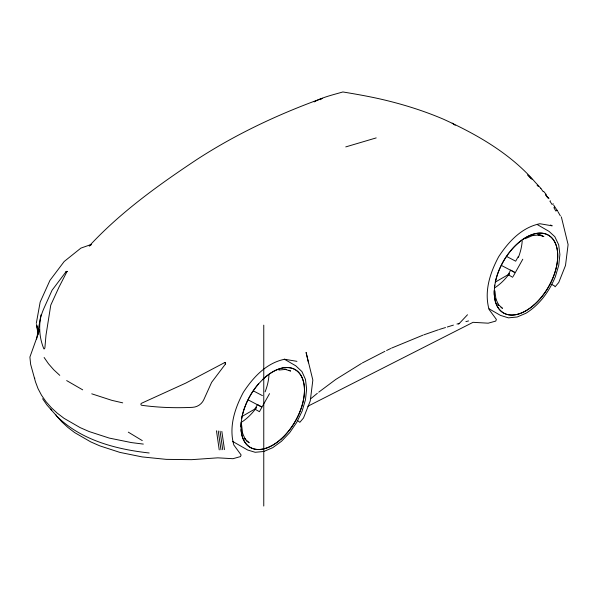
<?xml version="1.0" encoding="UTF-8"?>
<svg xmlns="http://www.w3.org/2000/svg" width="598" height="598" viewBox="0 0 598 598"><rect width="100%" height="100%" fill="white"/><g stroke="black" fill="none" stroke-linecap="round" stroke-linejoin="round"><path stroke-width="0.9" d="M66.841 271.514L65.907 271.903L52.086 290.217L44.274 307.551A12.932 2.25 -67.2 0 0 40.298 319.459C38.818 329.281 40.006 339.544 43.818 348.731A1.061 0.471 -69.7 0 0 44.424 348.716A1.061 0.471 -69.7 0 0 44.917 347.528L45.971 335.373L50.763 305.137L59.053 287.018L67.103 271.365M224.893 362.47L185.784 383.094L141.487 403.284A1.061 1.046 69.1 0 0 141.808 405.302C158.59 407.589 175.595 408.157 192.511 407.335A12.932 12.663 -22.7 0 0 203.813 399.666L211.632 382.331L225.453 364.018L225.61 363.278L224.833 362.478M36.284 323.428L40.163 302.087L49.94 280.387L64.203 261.483L80.887 248.118L91.427 244.395M36.598 339.036L40.993 314.825M39.67 329.745L29.9 357.058L30.633 364.302L35.469 381.816L38.04 388.648L41.516 395.226L45.882 401.512L51.107 407.477L57.176 413.091L64.053 418.331L80.08 427.585L89.154 431.554L109.21 438.072L131.493 442.602L143.326 444.09M269.526 393.648L259.42 411.701L254.883 409.107L257.439 404.532L261.446 406.842L248.342 399.965M518.242 256.617L515.678 261.191L506.67 256.467M513.114 276.5L522.787 259.211M554.473 207.005L553.912 207.7L555.804 211.004L557.56 210.294M458.606 324.198L467.501 314.75M310.997 398.53L317.314 393.32M66.161 271.619L66.557 271.335M318.727 392.183L335.77 379.446L361.513 363.435M314.159 101.907C322.942 97.033 333.228 94.79 342.878 91.957C355.87 94.103 368.854 96.375 381.696 99.335C402.633 104.209 423.249 110.6 443.043 119.024C477.129 134.49 510.655 153.701 535.367 182.405L540.884 188.355M66.46 271.387L65.907 271.903M320.079 99.731L322.344 98.296C278.474 114.143 236.046 134.057 196.892 159.502C158.53 184.991 120.661 212.103 89.229 246.017L90.903 245.262M66.752 271.776L67.238 271.492M224.34 362.762L225.072 362.575M224.713 362.657L225.177 362.68M225.453 364.018L225.61 363.278M242.123 416.402L255.802 408.509M495.772 281.815L509.451 273.921M540.854 188.4L543.156 191.614L543.627 191.353L546.161 194.432M362.313 362.964L384.925 351.31M307.813 406.259L473.04 322.322L488.222 323.189L495.749 321.074L496.377 319.444L489.074 309.472C483.961 291.323 490.068 272.793 498.65 256.751C508.472 241.749 521.583 227.509 539.859 223.734L552.201 225.835L550.541 224.998M386.585 350.503L390.726 348.507M545.929 194.559L545.473 194.769L547.798 197.931L548.695 197.512M391.555 348.103L422.988 335.142M550.571 200.876L549.906 201.16L552.014 204.396L553.344 203.828M524.969 238.781L532.751 235.47L532.205 235.605L539.381 234.894L537.834 234.73L543.896 236.599L539.785 234.491M263.868 451.445L272.748 447.67L281.516 441.272L289.709 432.623L296.713 422.375L302.08 411.192L305.473 399.77L306.632 388.977L305.466 379.401L301.953 371.597L295.771 365.812L284.304 359.174M423.855 334.835L438.498 329.737M439.358 329.438L445.517 327.54M447.274 327.001L453.434 325.103M34.407 378.332L34.856 378.198M345.764 146.899L376.202 137.906M456.962 324.049L459.645 323.324M465.894 321.642L468.578 320.924M532.242 179.527L529.073 176.156M278.945 370.05L286.121 369.34L284.984 369.265M263.733 451.483L255.174 452.29L247.677 450.017L232.555 441.369M149.194 452.985C116.162 449.322 81.365 440.292 56.974 416.38M296.937 361.349L284.596 359.249C266.327 363.023 253.208 377.263 243.386 392.266C234.812 408.307 228.698 426.837 233.818 444.987L241.114 454.958L240.486 456.588L232.966 458.703L217.784 457.836L191.599 459.668L166.229 459.361L142.167 456.917L119.884 452.394L99.829 445.869L90.754 441.9L74.728 432.646L67.851 427.406L61.781 421.792L46.936 404.995L42.578 398.709M122.702 402.858L111.811 400.339L91.756 393.82M284.573 369.168L290.635 371.044L288.886 370.297M551.177 284.185L554.473 285.896L555.094 286.808L558.764 282.465L565.506 265.46L568.1 244.575L561.35 216.902M297.565 420.558L299.837 422.323L303.507 417.98L310.25 400.974L312.844 380.089L306.086 352.416L308.486 362.851M501.602 265.527L514.706 272.404L510.699 270.094L508.143 274.669L512.688 277.263M253.41 390.905L262.417 395.629M82.681 389.844L66.655 380.59M537.565 224.736L549.031 231.374L554.839 236.703L558.689 244.829L559.892 254.539L558.734 265.333L555.34 276.754C549.293 291.376 539.575 304.778 526.008 313.225L517.128 317.007L508.435 317.852L500.511 315.408L489.037 308.792M246.122 440.726L249.216 442.782L244.56 438.469L244.851 438.775M128.308 432.152L142.264 440.599M500.96 307.2L502.477 308.344L497.82 304.031L498.747 305.286L495.772 298.716M452.178 123.121L455.198 125.266M59.778 375.357L53.708 369.736L48.483 363.771L44.117 357.484M527.466 174.952L531.248 178.638M537.109 185.253L538.417 186.554M546.153 195.284L548.971 198.708M55.584 414.429L56.556 415.827M50.778 409.017L51.749 410.407M245.105 439.096L245.479 439.724L242.511 433.161M553.621 205.024L557.366 210.773M557.837 211.49L560.363 215.893M221.836 431.39L224.474 449.591M220.049 431.188L222.725 449.689M218.255 430.979L220.976 449.778M216.469 430.777L219.234 449.875M37.465 327.427L38.123 331.98M37.166 326.433L37.943 331.8M36.874 325.432L38.025 333.355M36.583 324.43L38.025 334.439M494.905 290.86L495.929 299.254M241.644 425.305L242.668 433.7M263.763 325.155L263.763 506.043M510.049 251.459A44.94 25.946 -60 0 1 555.295 243.072A44.94 25.946 -60 0 1 534.156 304.756A44.94 25.946 -60 0 1 494.434 297.042M494.254 295.218A44.94 25.946 -60 0 1 494.195 290.65M494.486 286.995A44.94 25.946 -60 0 1 494.733 285.119M495.241 282.286A44.94 25.946 -60 0 1 509.503 252.147M522.204 241.009A41.187 23.778 -60 0 1 518.391 257.394M509.339 273.772A41.187 23.778 -60 0 1 494.681 287.847M272.673 371.807A44.94 25.946 -60 0 1 304.375 387.639A44.94 25.946 -60 0 1 277.106 442.273A44.94 25.946 -60 0 1 241.592 434.081M241.293 432.361A44.94 25.946 -60 0 1 240.994 429.656M240.897 426.845A44.94 25.946 -60 0 1 241.121 422.36M241.629 418.615A44.94 25.946 -60 0 1 245.158 406.042M245.479 405.227A44.94 25.946 -60 0 1 258.613 383.714M262.47 379.648A44.94 25.946 -60 0 1 271.926 372.255M268.943 375.447A41.187 23.778 -60 0 1 265.131 391.832M256.602 407.492A41.187 23.778 -60 0 1 242.183 421.792M534.216 304.741A44.857 25.901 -60 0 0 548.433 235.253A44.857 25.901 -60 0 0 495.368 282.308A44.857 25.901 -60 0 0 534.216 304.741M280.955 439.179A44.857 25.901 -60 0 0 295.173 369.691A44.857 25.901 -60 0 0 242.1 416.746A44.857 25.901 -60 0 0 280.955 439.179"/></g></svg>
